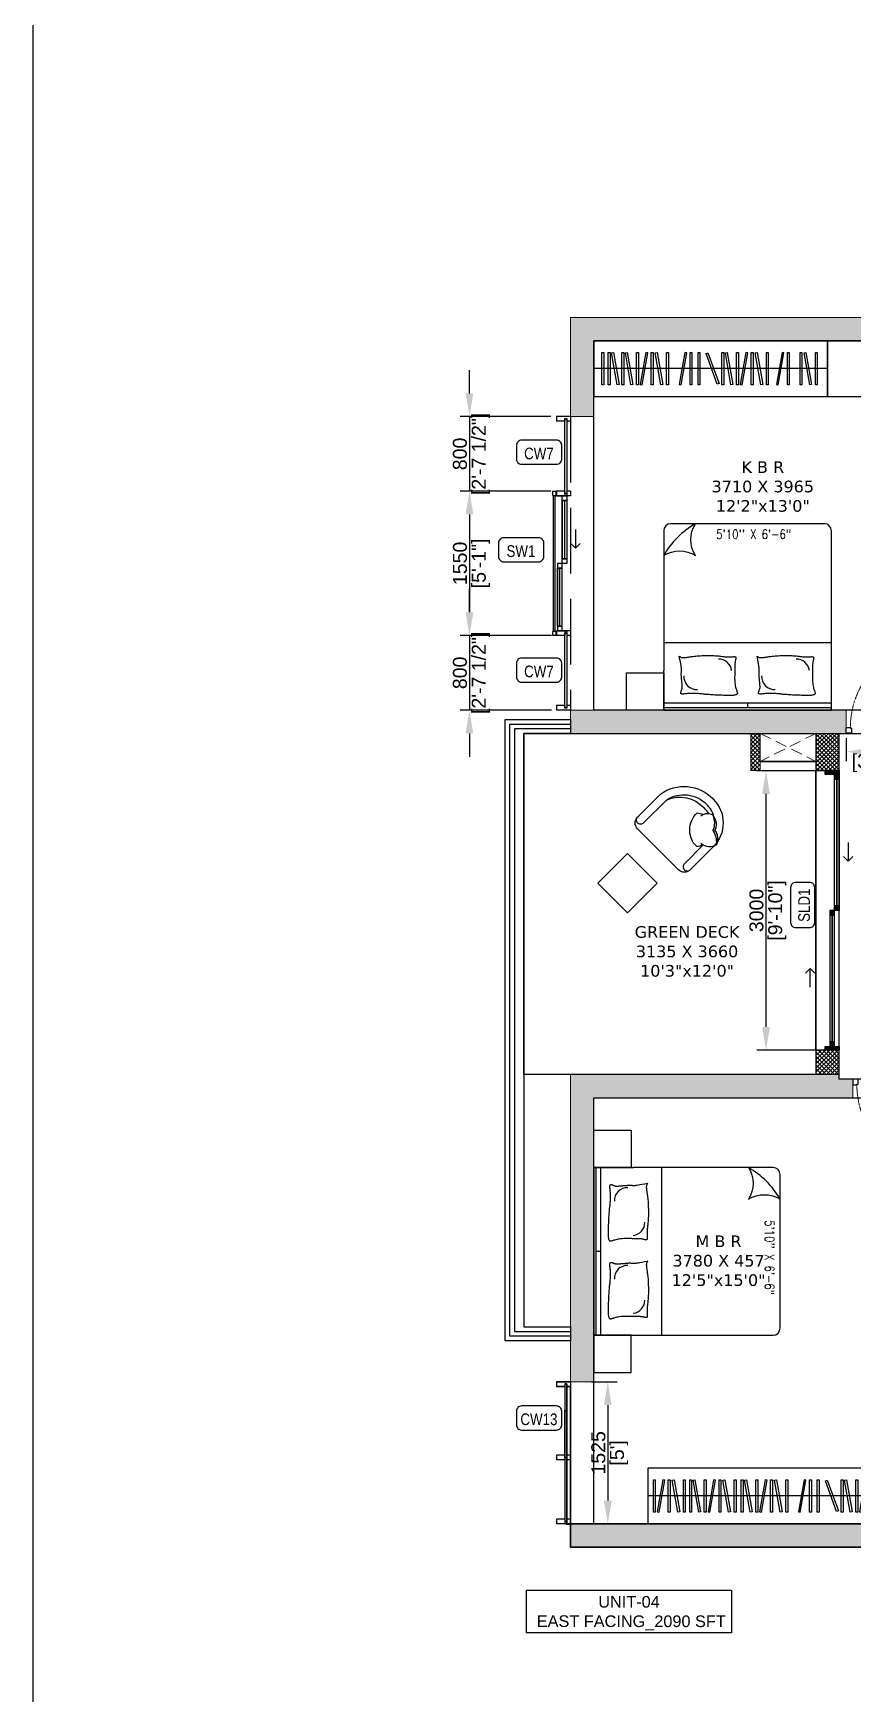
# Model space of a CAD drawing. Header units: millimetres. Extents: x -10395 to 134206, y 1012 to 180803.
# Drawn here: x 94643 to 103441, y 141644 to 159468 of the extents above; entities that cross this region are included whole.
import ezdxf
from ezdxf.enums import TextEntityAlignment as Align

# ---------------------------------------------------------------- set-up
doc = ezdxf.new("R2010")
doc.units = ezdxf.units.MM
for name, pattern in [('( Hidden )', [0.375, 0.25, -0.125]), ('3BHK  WEST_UN-2$0$DASHED', [0.75, 0.5, -0.25]), ('Hidden Line', [978.055558, 705.555558, -272.5])]:
    doc.linetypes.add(name, pattern=pattern)
for name, color, linetype in [('A-1S Sofa', 253, 'Continuous'), ('A-Bed Furniture', 253, 'Continuous'), ('A-Bed Side Table', 253, 'Continuous'), ('A-Dimensions', 4, 'Continuous'), ('A-Door', 11, 'Continuous'), ('A-Door Line', 8, 'Continuous'), ('A-Elevation 10', 8, 'Continuous'), ('A-Hatch', 252, 'Continuous'), ('A-KBR-01-Wardrobe', 253, 'Continuous'), ('A-Ledge Wall', 8, 'Continuous'), ('A-MBR Wardrobe', 253, 'Continuous'), ('A-Railing', 6, 'Continuous'), ('A-Room Boundary', 44, 'Continuous'), ('A-Shaft', 8, 'Continuous'), ('A-Sofa Center  Table', 253, 'Continuous'), ('A-Study Table', 253, 'Continuous'), ('A-Text Main', 44, 'Continuous'), ('A-Window', 4, 'Continuous')]:
    doc.layers.add(name, color=color, linetype=linetype)
doc.layers.add('A-Wall', color=240, linetype='Continuous', lineweight=35)
doc.styles.add('2024-08-29_TOWER-A$0$simplex-0.8', font='simplex.shx', dxfattribs={"width": 0.8})
doc.styles.add('3BHK  WEST_UN-2$0$2024-08-30_TOWER-C$0$simplex-0.8', font='simplex.shx', dxfattribs={"width": 0.8})
doc.styles.add('3BHK EAST -UN-4$0$grid_text', font='verdana.ttf')
doc.styles.add('ARIAL', font='ARIALN.TTF')
doc.styles.add('S', font='arial.ttf', dxfattribs={"height": 150})
doc.styles.get("Standard").update_dxf_attribs({"font": 'arial.ttf'})
doc.dimstyles.new('DIMSMALL', dxfattribs={"dimtxt": 150, "dimasz": 250, "dimexe": 100, "dimexo": 100, "dimgap": 25, "dimtad": 1, "dimdec": 0, "dimtxsty": 'S', "dimcen": 0, "dimdle": 100, "dimclrd": 8, "dimclre": 8, "dimclrt": 256, "dimazin": 3, "dimtfac": 1, "dimtdec": 0, "dimtix": 1, "dimtmove": 0, "dimatfit": 3, "dimldrblk": '12_DatumFilled', "dimlwd": -1, "dimlwe": -1, "dimarcsym": 1})

# ---------------------------------------------------------------- blocks, each defined once
blk = doc.blocks.new('*D278')
at = {"layer": 'A-Dimensions', "color": 8, "transparency": 16777216}
for p, q in [((100636, 144992), (100911, 144992)), ((100811, 144742), (100811, 143717)), ((100636, 143467), (100911, 143467))]:
    blk.add_line(p, q, dxfattribs=at)
for points in [[(100770, 144742), (100853, 144742), (100811, 144992)], [(100770, 143717), (100853, 143717), (100811, 143467)]]:
    blk.add_solid(points, dxfattribs=at)
at = {"layer": 'Defpoints', "color": 0, "transparency": 16777216}
for p in [(100536, 144992), (100536, 143467), (100811, 143467)]:
    blk.add_point(p, dxfattribs=at)
at = {"layer": 'A-Dimensions', "lineweight": 30, "transparency": 16777216, "char_height": 150, "attachment_point": 5, "rotation": 90, "style": 'S'}
for s, insert in [('\\A1;1525', (100710, 144230)), ("\\A1;[5']", (100932, 144230))]:
    blk.add_mtext(s, dxfattribs=dict(at, insert=insert))
blk = doc.blocks.new('12_DatumFilled')
at = {"color": 8, "linetype": 'ByBlock'}
blk.add_solid([(0, 0.577), (-1, 0), (0, -0.577)], dxfattribs=at)
blk = doc.blocks.new('*D280')
at = {"layer": 'A-Dimensions', "color": 8, "transparency": 16777216}
for p, q in [((103196, 151552), (102409, 151552)), ((102509, 151302), (102509, 148802)), ((103196, 148552), (102409, 148552))]:
    blk.add_line(p, q, dxfattribs=at)
for points in [[(102467, 151302), (102551, 151302), (102509, 151552)], [(102467, 148802), (102551, 148802), (102509, 148552)]]:
    blk.add_solid(points, dxfattribs=at)
at = {"layer": 'Defpoints', "color": 0, "transparency": 16777216}
for p in [(103296, 151552), (102509, 148552), (103296, 148552)]:
    blk.add_point(p, dxfattribs=at)
at = {"layer": 'A-Dimensions', "lineweight": 30, "transparency": 16777216, "char_height": 150, "attachment_point": 5, "rotation": 90, "style": 'S'}
for s, insert in [('\\A1;3000', (102407, 150052)), ('\\A1;[9\'-10"]', (102630, 150052))]:
    blk.add_mtext(s, dxfattribs=dict(at, insert=insert))
blk = doc.blocks.new('*D281')
at = {"layer": 'A-Dimensions', "color": 8, "transparency": 16777216}
for p, q in [((103371, 151902), (103371, 151656)), ((104371, 151902), (104371, 151656)), ((104121, 151756), (103621, 151756))]:
    blk.add_line(p, q, dxfattribs=at)
for points in [[(103621, 151798), (103621, 151715), (103371, 151756)], [(104121, 151798), (104121, 151715), (104371, 151756)]]:
    blk.add_solid(points, dxfattribs=at)
at = {"layer": 'Defpoints', "color": 0, "transparency": 16777216}
for p in [(103371, 152002), (104371, 152002), (103371, 151756)]:
    blk.add_point(p, dxfattribs=at)
at = {"layer": 'A-Dimensions', "lineweight": 30, "transparency": 16777216, "char_height": 150, "attachment_point": 5, "style": 'S'}
for s, insert in [('\\A1;1000', (103871, 151858)), ('\\A1;[3\'-3 1/2"]', (103871, 151634))]:
    blk.add_mtext(s, dxfattribs=dict(at, insert=insert))
blk = doc.blocks.new('*D288')
at = {"layer": 'A-Dimensions', "color": 8, "transparency": 16777216}
for p, q in [((99326, 155602), (99326, 155852)), ((100200, 155352), (99226, 155352)), ((99326, 155352), (99326, 154552)), ((100200, 154552), (99226, 154552)), ((99326, 154302), (99326, 154052))]:
    blk.add_line(p, q, dxfattribs=at)
for points in [[(99284, 155602), (99367, 155602), (99326, 155352)], [(99284, 154302), (99367, 154302), (99326, 154552)]]:
    blk.add_solid(points, dxfattribs=at)
at = {"layer": 'Defpoints', "color": 0, "transparency": 16777216}
for p in [(100300, 155352), (99326, 154552), (100300, 154552)]:
    blk.add_point(p, dxfattribs=at)
at = {"layer": 'A-Dimensions', "lineweight": 30, "transparency": 16777216, "char_height": 150, "attachment_point": 5, "rotation": 90, "style": 'S'}
for s, insert in [('\\A1;[2\'-7 1/2"]', (99448, 154952)), ('\\A1;800', (99224, 154952))]:
    blk.add_mtext(s, dxfattribs=dict(at, insert=insert))
blk = doc.blocks.new('*D289')
at = {"layer": 'A-Dimensions', "color": 8, "transparency": 16777216}
for p, q in [((99326, 153252), (99326, 153502)), ((100206, 153002), (99226, 153002)), ((99326, 153002), (99326, 152202)), ((100206, 152202), (99226, 152202)), ((99326, 151952), (99326, 151702))]:
    blk.add_line(p, q, dxfattribs=at)
for points in [[(99284, 153252), (99367, 153252), (99326, 153002)], [(99284, 151952), (99367, 151952), (99326, 152202)]]:
    blk.add_solid(points, dxfattribs=at)
at = {"layer": 'Defpoints', "color": 0, "transparency": 16777216}
for p in [(100306, 153002), (99326, 152202), (100306, 152202)]:
    blk.add_point(p, dxfattribs=at)
at = {"layer": 'A-Dimensions', "lineweight": 30, "transparency": 16777216, "char_height": 150, "attachment_point": 5, "rotation": 90, "style": 'S'}
for s, insert in [('\\A1;[2\'-7 1/2"]', (99448, 152602)), ('\\A1;800', (99224, 152602))]:
    blk.add_mtext(s, dxfattribs=dict(at, insert=insert))
blk = doc.blocks.new('*D290')
at = {"layer": 'A-Dimensions', "color": 8, "transparency": 16777216}
for p, q in [((100200, 154552), (99226, 154552)), ((99326, 154302), (99326, 153252)), ((100206, 153002), (99226, 153002))]:
    blk.add_line(p, q, dxfattribs=at)
for points in [[(99285, 154302), (99368, 154302), (99326, 154552)], [(99285, 153252), (99368, 153252), (99326, 153002)]]:
    blk.add_solid(points, dxfattribs=at)
at = {"layer": 'Defpoints', "color": 0, "transparency": 16777216}
for p in [(100300, 154552), (99326, 153002), (100306, 153002)]:
    blk.add_point(p, dxfattribs=at)
at = {"layer": 'A-Dimensions', "lineweight": 30, "transparency": 16777216, "char_height": 150, "attachment_point": 5, "rotation": 90, "style": 'S'}
for s, insert in [('\\A1;1550', (99225, 153777)), ('\\A1;[5\'-1"]', (99448, 153777))]:
    blk.add_mtext(s, dxfattribs=dict(at, insert=insert))
blk = doc.blocks.new('3BHK EAST -UN-4$0$A$C937fbcfe')
at = {"layer": 'A-Ledge Wall', "ltscale": 600}
blk.add_lwpolyline([(0, 600), (0, 0), (3200, 0), (3200, 600)], close=True, dxfattribs=at)
for points in [[(60, 125), (60, 475), (80, 475), (80, 125), (60, 125)], [(120, 126), (181, 471), (161, 474), (100, 129), (120, 126)], [(218, 125), (218, 475), (238, 475), (238, 125), (218, 125)], [(322, 126), (261, 471), (281, 474), (342, 129), (322, 126)], [(382, 125), (382, 475), (402, 475), (402, 125), (382, 125)], [(449, 125), (449, 475), (469, 475), (469, 125), (449, 125)], [(546, 126), (485, 471), (505, 474), (566, 129), (546, 126)], [(606, 125), (606, 475), (626, 475), (626, 125), (606, 125)], [(665, 126), (726, 471), (706, 474), (646, 129), (665, 126)], [(764, 125), (764, 475), (784, 475), (784, 125), (764, 125)], [(867, 126), (806, 471), (826, 474), (887, 129), (867, 126)], [(927, 125), (927, 475), (947, 475), (947, 125), (927, 125)], [(1003, 125), (1003, 475), (1023, 475), (1023, 125), (1003, 125)], [(1100, 126), (1039, 471), (1059, 474), (1120, 129), (1100, 126)], [(1160, 125), (1160, 475), (1180, 475), (1180, 125), (1160, 125)], [(1219, 126), (1280, 471), (1260, 474), (1200, 129), (1219, 126)], [(1318, 125), (1318, 475), (1338, 475), (1338, 125), (1318, 125)], [(1421, 126), (1360, 471), (1380, 474), (1441, 129), (1421, 126)], [(1481, 125), (1481, 475), (1501, 475), (1501, 125), (1481, 125)], [(1636, 126), (1697, 471), (1678, 474), (1617, 129), (1636, 126)], [(1735, 125), (1735, 475), (1755, 475), (1755, 125), (1735, 125)], [(1819, 125), (1819, 475), (1839, 475), (1839, 125), (1819, 125)], [(2026, 132), (1906, 461), (1925, 468), (2045, 139), (2026, 132)], [(2076, 125), (2076, 475), (2096, 475), (2096, 125), (2076, 125)], [(2173, 126), (2112, 471), (2132, 474), (2193, 129), (2173, 126)], [(2233, 125), (2233, 475), (2253, 475), (2253, 125), (2233, 125)], [(2292, 126), (2353, 471), (2333, 474), (2273, 129), (2292, 126)], [(2391, 125), (2391, 475), (2411, 475), (2411, 125), (2391, 125)], [(2494, 126), (2433, 471), (2453, 474), (2514, 129), (2494, 126)], [(2554, 125), (2554, 475), (2574, 475), (2574, 125), (2554, 125)], [(2681, 126), (2741, 471), (2722, 474), (2661, 129), (2681, 126)], [(2779, 125), (2779, 475), (2799, 475), (2799, 125), (2779, 125)], [(2915, 125), (2915, 475), (2935, 475), (2935, 125), (2915, 125)], [(3018, 126), (2957, 471), (2977, 474), (3038, 129), (3018, 126)], [(3078, 125), (3078, 475), (3098, 475), (3098, 125), (3078, 125)], [(3200, 300), (0, 300)]]:
    blk.add_lwpolyline(points, dxfattribs=at)
blk = doc.blocks.new('3BHK EAST -UN-4$0$A$C7b83865a')
at = {"layer": 'A-KBR-01-Wardrobe', "ltscale": 600}
blk.add_lwpolyline([(0, 600), (0, 0), (2510, 0), (2510, 600)], close=True, dxfattribs=at)
for points in [[(87, 125), (87, 475), (107, 475), (107, 125), (87, 125)], [(154, 125), (154, 475), (174, 475), (174, 125), (154, 125)], [(251, 126), (190, 471), (210, 474), (271, 129), (251, 126)], [(302, 125), (302, 475), (322, 475), (322, 125), (302, 125)], [(399, 126), (339, 471), (358, 474), (419, 129), (399, 126)], [(459, 125), (459, 475), (479, 475), (479, 125), (459, 125)], [(519, 126), (580, 471), (560, 474), (499, 129), (519, 126)], [(617, 125), (617, 475), (637, 475), (637, 125), (617, 125)], [(721, 126), (660, 471), (680, 474), (740, 129), (721, 126)], [(780, 125), (780, 475), (800, 475), (800, 125), (780, 125)], [(936, 126), (997, 471), (977, 474), (916, 129), (936, 126)], [(1034, 125), (1034, 475), (1054, 475), (1054, 125), (1034, 125)], [(1119, 125), (1119, 475), (1139, 475), (1139, 125), (1119, 125)], [(1325, 132), (1206, 461), (1225, 468), (1344, 139), (1325, 132)], [(1375, 125), (1375, 475), (1395, 475), (1395, 125), (1375, 125)], [(1472, 126), (1412, 471), (1431, 474), (1492, 129), (1472, 126)], [(1532, 125), (1532, 475), (1552, 475), (1552, 125), (1532, 125)], [(1592, 126), (1653, 471), (1633, 474), (1572, 129), (1592, 126)], [(1690, 125), (1690, 475), (1710, 475), (1710, 125), (1690, 125)], [(1794, 126), (1733, 471), (1753, 474), (1813, 129), (1794, 126)], [(1853, 125), (1853, 475), (1873, 475), (1873, 125), (1853, 125)], [(1980, 126), (2041, 471), (2021, 474), (1960, 129), (1980, 126)], [(2078, 125), (2078, 475), (2098, 475), (2098, 125), (2078, 125)], [(2214, 125), (2214, 475), (2234, 475), (2234, 125), (2214, 125)], [(2318, 126), (2257, 471), (2277, 474), (2337, 129), (2318, 126)], [(2378, 125), (2378, 475), (2398, 475), (2398, 125), (2378, 125)], [(2510, 300), (0, 300)]]:
    blk.add_lwpolyline(points, dxfattribs=at)
blk = doc.blocks.new('A$Cee3ee312')
at = {"layer": 'A-Window', "linetype": 'Continuous'}
for p, q in [((-400, 0), (-400, -50)), ((-250, 0), (-400, 0)), ((-250, 0), (-250, -50)), ((-310, -50), (-400, -50)), ((-310, -25), (-310, -50)), ((-290, -25), (-310, -25)), ((-290, -25), (-290, -50)), ((-250, -50), (-290, -50)), ((-400, -800), (-400, -850)), ((-310, -800), (-400, -800)), ((-290, -850), (-400, -850)), ((-400, -850), (-290, -850)), ((-310, -850), (-400, -850)), ((-310, -800), (-310, -850)), ((-290, -800), (-290, -850)), ((-250, -800), (-290, -800)), ((-250, -850), (-290, -850)), ((-250, -800), (-250, -850)), ((-340, -900), (-340, -1525)), ((-315, -900), (-315, -1525)), ((-290, -900), (-290, -1525)), ((-195, -1212), (-195, -1412)), ((-195, -1412), (-245, -1362)), ((-195, -1412), (-145, -1362)), ((-390, -2250), (-390, -1625)), ((-365, -2250), (-365, -1625)), ((-340, -2250), (-340, -1625)), ((-290, -2300), (-400, -2300)), ((-400, -2300), (-290, -2300)), ((-400, -2300), (-400, -2350)), ((-310, -2300), (-400, -2300)), ((-310, -2300), (-310, -2350)), ((-290, -2300), (-290, -2350)), ((-250, -2300), (-290, -2300)), ((-250, -2300), (-250, -2350)), ((-310, -2350), (-400, -2350)), ((-250, -2350), (-290, -2350)), ((-400, -3100), (-400, -3150)), ((-310, -3100), (-400, -3100)), ((-250, -3150), (-400, -3150)), ((-310, -3100), (-310, -3125)), ((-290, -3125), (-310, -3125)), ((-290, -3100), (-290, -3125)), ((-250, -3100), (-290, -3100)), ((-250, -3100), (-250, -3150))]:
    blk.add_line(p, q, dxfattribs=at)
at = {"layer": 'A-Window', "linetype": 'Hidden Line'}
blk.add_line((-250, 0), (-250, -3150), dxfattribs=at)
at = {"layer": 'A-Window', "linetype": 'Continuous', "flags": 128}
for points in [[(-290, -830), (-310, -830), (-310, -20), (-290, -20)], [(-445, -845), (-405, -845), (-405, -805), (-445, -805)], [(-445, -845), (-405, -845), (-405, -805), (-445, -805)], [(-445, -845), (-405, -845), (-405, -805), (-445, -805)], [(-445, -845), (-405, -845), (-405, -805), (-445, -805)], [(-435, -2300), (-415, -2300), (-415, -850), (-435, -850)], [(-435, -2300), (-415, -2300), (-415, -850), (-435, -850)], [(-435, -2300), (-415, -2300), (-415, -850), (-435, -850)], [(-435, -2300), (-415, -2300), (-415, -850), (-435, -850)], [(-290, -850), (-290, -900), (-340, -900), (-340, -850)], [(-290, -900), (-290, -1525), (-340, -1525), (-340, -900)], [(-340, -1625), (-340, -1575), (-390, -1575), (-390, -1625)], [(-290, -1525), (-290, -1575), (-340, -1575), (-340, -1525)], [(-340, -2250), (-340, -1625), (-390, -1625), (-390, -2250)], [(-445, -2345), (-405, -2345), (-405, -2305), (-445, -2305)], [(-445, -2345), (-405, -2345), (-405, -2305), (-445, -2305)], [(-445, -2345), (-405, -2345), (-405, -2305), (-445, -2305)], [(-445, -2345), (-405, -2345), (-405, -2305), (-445, -2305)], [(-340, -2300), (-340, -2250), (-390, -2250), (-390, -2300)], [(-290, -3130), (-310, -3130), (-310, -2320), (-290, -2320)]]:
    blk.add_lwpolyline(points, close=True, dxfattribs=at)
blk = doc.blocks.new('A$Cc5f0e2e8')
at = {"layer": 'A-Window', "linetype": 'Continuous'}
for p, q in [((0, 0), (-150, 0)), ((-150, 0), (-150, -50)), ((-150, 0), (-150, -50)), ((-150, 0), (0, 0)), ((0, 0), (0, -50)), ((0, 0), (0, -50)), ((-60, -50), (-150, -50)), ((-150, -50), (-60, -50)), ((-60, -25), (-60, -50)), ((-40, -25), (-60, -25)), ((-60, -25), (-60, -50)), ((-60, -25), (-40, -25)), ((-40, -25), (-40, -50)), ((-40, -25), (-40, -50)), ((0, -50), (-40, -50)), ((-40, -50), (0, -50)), ((-150, -787), (-150, -837)), ((-60, -787), (-150, -787)), ((-60, -837), (-150, -837)), ((-60, -787), (-60, -837)), ((-40, -787), (-40, -837)), ((0, -787), (-40, -787)), ((0, -837), (-40, -837)), ((0, -787), (0, -837)), ((-150, -1475), (-150, -1525)), ((-60, -1475), (-150, -1475)), ((0, -1525), (-150, -1525)), ((-60, -1475), (-60, -1500)), ((-40, -1500), (-60, -1500)), ((-40, -1475), (-40, -1500)), ((0, -1475), (-40, -1475)), ((0, -1475), (0, -1525)), ((0, -1560), (0, -1560)), ((0, -1560), (0, -1560)), ((0, -1560), (0, -1560)), ((0, -1560), (0, -1560))]:
    blk.add_line(p, q, dxfattribs=at)
at = {"layer": 'A-Window', "linetype": 'Continuous', "flags": 128}
blk.add_lwpolyline([(-40, -1525), (-40, -20), (-60, -20), (-60, -1525)], dxfattribs=at)
at = {"layer": 'A-Window', "color": 5, "const_width": 20}
blk.add_lwpolyline([(0, -1525), (0, -1525), (-40, -1525), (-40, -50), (0, -50), (0, -1525)], dxfattribs=at)
at = {"layer": 'A-Window', "linetype": 'Continuous', "flags": 128}
blk.add_lwpolyline([(-40, -816), (-60, -816), (-60, -306), (-40, -306)], close=True, dxfattribs=at)
blk = doc.blocks.new('A$Ccfbdbe87')
at = {"layer": 'A-Door'}
for p, q in [((6, 895), (44, 895)), ((6, 895), (6, 807)), ((17, 807), (25, 895)), ((100, 973), (44, 973)), ((44, 973), (44, 62)), ((100, 62), (100, 973)), ((139, 895), (100, 895)), ((128, 807), (119, 895)), ((139, 895), (139, 807)), ((6, 807), (17, 807)), ((23, 879), (44, 879)), ((100, 862), (44, 862)), ((121, 879), (100, 879)), ((139, 807), (128, 807)), ((0, 0), (0, 62)), ((0, 62), (44, 62)), ((56, 0), (0, 0)), ((17, 74), (50, 74)), ((33, 90), (33, 57)), ((100, 174), (44, 174)), ((44, 62), (100, 62)), ((44, 62), (44, 56)), ((44, 56), (56, 56)), ((56, 56), (56, 0)), ((100, 62), (100, 62)), ((944, 56), (944, 0)), ((956, 56), (944, 56)), ((944, 0), (1000, 0)), ((1000, 62), (956, 62)), ((956, 62), (956, 56)), ((1000, 0), (1000, 62))]:
    blk.add_line(p, q, dxfattribs=at)
blk.add_circle((33, 74), 11.1, dxfattribs=at)
at = {"layer": 'A-Door', "linetype": '3BHK  WEST_UN-2$0$DASHED', "lineweight": 0}
blk.add_arc((42, 61), 914, 0.0822, 86.3506, dxfattribs=at)
blk = doc.blocks.new('A$C41ab13af')
at = {"layer": 'A-Door', "linetype": 'Continuous'}
for points in [[(100, 0), (100, -40), (250, -40), (250, 0)], [(250, -40), (200, -40), (200, -90), (250, -90)], [(150, -1500), (150, -1550), (200, -1550), (200, -1500)], [(200, -1500), (250, -1500), (250, -1450), (200, -1450)], [(100, -2960), (100, -3000), (250, -3000), (250, -2960)], [(200, -2960), (200, -2910), (150, -2910), (150, -2960)]]:
    blk.add_hatch(color=256, dxfattribs=at).paths.add_polyline_path(points)
for p, q in [((100, 0), (0, 0)), ((0, -3000), (0, 0)), ((100, 0), (0, 0)), ((250, 0), (100, 0)), ((100, 0), (250, 0)), ((100, -40), (100, 0)), ((250, 0), (100, 0)), ((250, 0), (100, 0)), ((250, -3000), (250, 0)), ((250, 0), (250, -40)), ((250, -40), (100, -40)), ((200, -90), (200, -40)), ((200, -40), (250, -40)), ((250, -90), (200, -90)), ((225, -90), (225, -1450)), ((250, -40), (250, -90)), ((345, -770), (345, -970)), ((345, -970), (295, -920)), ((345, -970), (395, -920)), ((150, -1500), (150, -1550)), ((200, -1500), (150, -1500)), ((150, -1550), (200, -1550)), ((175, -2910), (175, -1550)), ((200, -1500), (200, -1450)), ((200, -1450), (250, -1450)), ((250, -1500), (200, -1500)), ((200, -1550), (200, -1500)), ((250, -1450), (250, -1500)), ((-64, -2122), (-114, -2172)), ((-64, -2322), (-64, -2122)), ((-64, -2122), (-14, -2172)), ((100, -3000), (0, -3000)), ((100, -3000), (0, -3000)), ((100, -2960), (250, -2960)), ((100, -3000), (100, -2960)), ((250, -3000), (100, -3000)), ((250, -3000), (100, -3000)), ((250, -3000), (100, -3000)), ((250, -3000), (100, -3000)), ((200, -2910), (150, -2910)), ((150, -2910), (150, -2960)), ((150, -2960), (200, -2960)), ((200, -2960), (200, -2910)), ((250, -2960), (250, -3000))]:
    blk.add_line(p, q, dxfattribs=at)
at = {"layer": 'A-Door', "linetype": 'Continuous', "flags": 128}
for points in [[(225, -90), (225, -1450), (200, -1450), (200, -90)], [(250, -90), (250, -1450), (225, -1450), (225, -90)], [(175, -2910), (175, -1550), (150, -1550), (150, -2910)], [(200, -2910), (200, -1550), (175, -1550), (175, -2910)]]:
    blk.add_lwpolyline(points, close=True, dxfattribs=at)
blk = doc.blocks.new('2024-08-29_TOWER-A$0$WNTG')
at = {"layer": 'A-Text Main'}
blk.add_lwpolyline([(-188, 246), (188, 246, -0.414214), (243, 191), (243, 43, -0.414214), (188, -12), (-188, -12, -0.414214), (-243, 43), (-243, 191, -0.414214)], format="xyb", close=True, dxfattribs=at)
at = {"layer": 'A-Text Main', "style": '2024-08-29_TOWER-A$0$simplex-0.8', "width": 0.8}
blk.add_attdef('WNTG', text='', height=150, dxfattribs=at).set_placement((-2, 43), align=Align.CENTER)
blk = doc.blocks.new('3BHK  WEST_UN-2$0$2024-08-30_TOWER-C$0$king size bed')
at = {"layer": 'A-Bed Furniture'}
for p, q in [((0.825, 2), (-0.825, 2)), ((-0.9, 1.925), (-0.9, 0.425)), ((0.9, 0), (0.9, 1.925)), ((-0.9, 0.725), (0.9, 0.725)), ((-0.9, 0), (-0.9, 0.425)), ((0.9, 0.075), (-0.9, 0.075)), ((0, 0.075), (0, 0.025)), ((0, 0.075), (0, 0.075))]:
    blk.add_line(p, q, dxfattribs=at)
blk.add_lwpolyline([(-0.9, 1.659, -0.292894), (-0.559, 1.659, -0.292894), (-0.559, 2, 0.136668)], format="xyb", close=True, dxfattribs=at)
for points in [[(-0.732, 0.579), (-0.726, 0.574), (-0.721, 0.571), (-0.716, 0.568), (-0.711, 0.566), (-0.706, 0.565), (-0.701, 0.564), (-0.696, 0.564), (-0.691, 0.563), (-0.687, 0.563), (-0.682, 0.564), (-0.677, 0.564), (-0.672, 0.564), (-0.666, 0.565), (-0.661, 0.566), (-0.655, 0.566), (-0.648, 0.568), (-0.641, 0.569), (-0.634, 0.57), (-0.625, 0.571), (-0.616, 0.573), (-0.606, 0.574), (-0.595, 0.576), (-0.583, 0.577), (-0.569, 0.579), (-0.555, 0.58), (-0.539, 0.582), (-0.523, 0.583), (-0.506, 0.584), (-0.488, 0.585), (-0.471, 0.585), (-0.453, 0.586), (-0.437, 0.586), (-0.42, 0.586), (-0.404, 0.586), (-0.389, 0.586), (-0.375, 0.586), (-0.36, 0.585), (-0.347, 0.584), (-0.334, 0.584), (-0.321, 0.582), (-0.308, 0.581), (-0.296, 0.58), (-0.285, 0.579), (-0.273, 0.577), (-0.263, 0.576), (-0.253, 0.575), (-0.243, 0.573), (-0.235, 0.573), (-0.227, 0.572), (-0.219, 0.571), (-0.212, 0.571), (-0.205, 0.571), (-0.199, 0.571), (-0.192, 0.571), (-0.186, 0.571), (-0.179, 0.572), (-0.172, 0.572), (-0.164, 0.573), (-0.157, 0.573), (-0.15, 0.574), (-0.144, 0.574), (-0.138, 0.573), (-0.133, 0.572), (-0.129, 0.571), (-0.127, 0.568), (-0.125, 0.565), (-0.124, 0.562), (-0.124, 0.558), (-0.125, 0.553), (-0.126, 0.548), (-0.128, 0.543), (-0.129, 0.537), (-0.13, 0.531), (-0.132, 0.525), (-0.133, 0.519), (-0.134, 0.513), (-0.134, 0.506), (-0.135, 0.5), (-0.136, 0.493), (-0.136, 0.487), (-0.136, 0.48), (-0.136, 0.473), (-0.136, 0.466), (-0.136, 0.458), (-0.136, 0.45), (-0.136, 0.44), (-0.136, 0.429), (-0.136, 0.417), (-0.137, 0.403), (-0.137, 0.388), (-0.137, 0.372), (-0.138, 0.356), (-0.138, 0.339), (-0.137, 0.322), (-0.136, 0.305), (-0.135, 0.29), (-0.133, 0.275), (-0.131, 0.261), (-0.128, 0.248), (-0.125, 0.236), (-0.122, 0.225), (-0.119, 0.216), (-0.116, 0.207), (-0.114, 0.199), (-0.112, 0.193), (-0.11, 0.187), (-0.109, 0.182), (-0.109, 0.178), (-0.11, 0.175), (-0.111, 0.172), (-0.114, 0.17), (-0.117, 0.167), (-0.122, 0.165), (-0.128, 0.163), (-0.135, 0.162), (-0.143, 0.16), (-0.151, 0.158), (-0.161, 0.157), (-0.171, 0.156), (-0.181, 0.156), (-0.193, 0.156), (-0.204, 0.156), (-0.217, 0.156), (-0.229, 0.156), (-0.243, 0.157), (-0.257, 0.158), (-0.271, 0.159), (-0.287, 0.159), (-0.302, 0.16), (-0.319, 0.161), (-0.335, 0.162), (-0.352, 0.162), (-0.368, 0.163), (-0.383, 0.164), (-0.398, 0.165), (-0.412, 0.166), (-0.425, 0.167), (-0.436, 0.167), (-0.447, 0.168), (-0.457, 0.169), (-0.467, 0.17), (-0.476, 0.171), (-0.486, 0.173), (-0.496, 0.174), (-0.506, 0.175), (-0.517, 0.176), (-0.528, 0.177), (-0.539, 0.178), (-0.55, 0.178), (-0.561, 0.179), (-0.572, 0.18), (-0.582, 0.18), (-0.592, 0.18), (-0.601, 0.18), (-0.61, 0.18), (-0.619, 0.18), (-0.627, 0.179), (-0.635, 0.178), (-0.644, 0.177), (-0.652, 0.176), (-0.661, 0.175), (-0.67, 0.174), (-0.678, 0.173), (-0.686, 0.172), (-0.694, 0.172), (-0.7, 0.172), (-0.706, 0.173), (-0.711, 0.174), (-0.714, 0.176), (-0.716, 0.179), (-0.717, 0.182), (-0.717, 0.186), (-0.717, 0.19), (-0.716, 0.194), (-0.714, 0.199), (-0.713, 0.203), (-0.711, 0.207), (-0.709, 0.212), (-0.708, 0.216), (-0.706, 0.22), (-0.705, 0.224), (-0.704, 0.228), (-0.702, 0.232), (-0.702, 0.236), (-0.701, 0.24), (-0.701, 0.245), (-0.701, 0.249), (-0.701, 0.254), (-0.701, 0.258), (-0.702, 0.263), (-0.702, 0.269), (-0.703, 0.274), (-0.703, 0.28), (-0.703, 0.287), (-0.704, 0.293), (-0.704, 0.3), (-0.705, 0.307), (-0.705, 0.313), (-0.706, 0.32), (-0.707, 0.327), (-0.707, 0.334), (-0.708, 0.341), (-0.709, 0.348), (-0.709, 0.354), (-0.71, 0.361), (-0.71, 0.368), (-0.711, 0.375), (-0.711, 0.381), (-0.711, 0.388), (-0.711, 0.395), (-0.71, 0.402), (-0.71, 0.409), (-0.709, 0.417), (-0.709, 0.424), (-0.709, 0.431), (-0.709, 0.438), (-0.709, 0.446), (-0.71, 0.454), (-0.712, 0.465), (-0.714, 0.478), (-0.717, 0.495), (-0.72, 0.517), (-0.725, 0.544), (-0.732, 0.579)], [(0.103, 0.579), (0.109, 0.574), (0.114, 0.571), (0.119, 0.568), (0.124, 0.566), (0.129, 0.565), (0.134, 0.564), (0.139, 0.564), (0.144, 0.563), (0.148, 0.563), (0.153, 0.564), (0.158, 0.564), (0.163, 0.564), (0.169, 0.565), (0.174, 0.566), (0.18, 0.566), (0.187, 0.568), (0.194, 0.569), (0.201, 0.57), (0.21, 0.571), (0.219, 0.573), (0.229, 0.574), (0.24, 0.576), (0.252, 0.577), (0.266, 0.579), (0.28, 0.58), (0.296, 0.582), (0.312, 0.583), (0.329, 0.584), (0.347, 0.585), (0.364, 0.585), (0.382, 0.586), (0.398, 0.586), (0.415, 0.586), (0.431, 0.586), (0.446, 0.586), (0.46, 0.586), (0.475, 0.585), (0.488, 0.584), (0.501, 0.584), (0.514, 0.582), (0.527, 0.581), (0.539, 0.58), (0.55, 0.579), (0.562, 0.577), (0.572, 0.576), (0.582, 0.575), (0.592, 0.573), (0.6, 0.573), (0.608, 0.572), (0.616, 0.571), (0.623, 0.571), (0.63, 0.571), (0.636, 0.571), (0.643, 0.571), (0.649, 0.571), (0.656, 0.572), (0.663, 0.572), (0.671, 0.573), (0.678, 0.573), (0.685, 0.574), (0.691, 0.574), (0.697, 0.573), (0.702, 0.572), (0.706, 0.571), (0.708, 0.568), (0.71, 0.565), (0.711, 0.562), (0.711, 0.558), (0.71, 0.553), (0.709, 0.548), (0.707, 0.543), (0.706, 0.537), (0.705, 0.531), (0.703, 0.525), (0.702, 0.519), (0.701, 0.513), (0.701, 0.506), (0.7, 0.5), (0.699, 0.493), (0.699, 0.487), (0.699, 0.48), (0.699, 0.473), (0.699, 0.466), (0.699, 0.458), (0.699, 0.45), (0.699, 0.44), (0.699, 0.429), (0.699, 0.417), (0.698, 0.403), (0.698, 0.388), (0.698, 0.372), (0.697, 0.356), (0.697, 0.339), (0.698, 0.322), (0.699, 0.305), (0.7, 0.29), (0.702, 0.275), (0.704, 0.261), (0.707, 0.248), (0.71, 0.236), (0.713, 0.225), (0.716, 0.216), (0.719, 0.207), (0.721, 0.199), (0.723, 0.193), (0.725, 0.187), (0.726, 0.182), (0.726, 0.178), (0.725, 0.175), (0.724, 0.172), (0.721, 0.17), (0.718, 0.167), (0.713, 0.165), (0.707, 0.163), (0.7, 0.162), (0.692, 0.16), (0.684, 0.158), (0.674, 0.157), (0.664, 0.156), (0.654, 0.156), (0.642, 0.156), (0.631, 0.156), (0.618, 0.156), (0.606, 0.156), (0.592, 0.157), (0.578, 0.158), (0.564, 0.159), (0.548, 0.159), (0.533, 0.16), (0.516, 0.161), (0.5, 0.162), (0.483, 0.162), (0.467, 0.163), (0.452, 0.164), (0.437, 0.165), (0.423, 0.166), (0.41, 0.167), (0.399, 0.167), (0.388, 0.168), (0.378, 0.169), (0.368, 0.17), (0.359, 0.171), (0.349, 0.173), (0.339, 0.174), (0.329, 0.175), (0.318, 0.176), (0.307, 0.177), (0.296, 0.178), (0.285, 0.178), (0.274, 0.179), (0.263, 0.18), (0.253, 0.18), (0.243, 0.18), (0.234, 0.18), (0.225, 0.18), (0.216, 0.18), (0.208, 0.179), (0.2, 0.178), (0.191, 0.177), (0.183, 0.176), (0.174, 0.175), (0.165, 0.174), (0.157, 0.173), (0.149, 0.172), (0.141, 0.172), (0.135, 0.172), (0.129, 0.173), (0.124, 0.174), (0.121, 0.176), (0.119, 0.179), (0.118, 0.182), (0.118, 0.186), (0.118, 0.19), (0.119, 0.194), (0.121, 0.199), (0.122, 0.203), (0.124, 0.207), (0.126, 0.212), (0.127, 0.216), (0.129, 0.22), (0.13, 0.224), (0.131, 0.228), (0.133, 0.232), (0.133, 0.236), (0.134, 0.24), (0.134, 0.245), (0.134, 0.249), (0.134, 0.254), (0.134, 0.258), (0.133, 0.263), (0.133, 0.269), (0.132, 0.274), (0.132, 0.28), (0.132, 0.287), (0.131, 0.293), (0.131, 0.3), (0.13, 0.307), (0.13, 0.313), (0.129, 0.32), (0.128, 0.327), (0.128, 0.334), (0.127, 0.341), (0.126, 0.348), (0.126, 0.354), (0.125, 0.361), (0.125, 0.368), (0.124, 0.375), (0.124, 0.381), (0.124, 0.388), (0.124, 0.395), (0.125, 0.402), (0.125, 0.409), (0.126, 0.417), (0.126, 0.424), (0.126, 0.431), (0.126, 0.438), (0.126, 0.446), (0.125, 0.454), (0.123, 0.465), (0.121, 0.478), (0.118, 0.495), (0.115, 0.517), (0.11, 0.544), (0.103, 0.579)], [(0.9, 0.025), (-0.9, 0.025)], [(-0.9, 0), (0.9, 0)]]:
    blk.add_lwpolyline(points, dxfattribs=at)
for centre, radius, start, end in [((-0.825, 1.925), 0.075, 90, 180), ((0.825, 1.925), 0.075, 360, 90), ((-0.312, 0.406), 0.142, 7.3413, 90.47), ((0.523, 0.406), 0.142, 7.3413, 90.47), ((-0.545, 0.36), 0.139, 177.3191, 272.6809), ((0.29, 0.36), 0.139, 177.3191, 272.6809)]:
    blk.add_arc(centre, radius, start, end, dxfattribs=at)
at = {"layer": 'A-Bed Furniture', "ltscale": 5, "insert": (-0.336, 1.937), "char_height": 0.1, "width": 1.16315, "attachment_point": 1, "style": '3BHK  WEST_UN-2$0$2024-08-30_TOWER-C$0$simplex-0.8'}
blk.add_mtext('5\'10\'\' X 6\'-6"', dxfattribs=at)
blk = doc.blocks.new('A$Cc487e11b')
at = {"layer": 'A-Sofa Center  Table'}
blk.add_lwpolyline([(400, 400), (0, 400), (0, 0), (400, 0)], close=True, dxfattribs=at)
blk = doc.blocks.new('3BHK  WEST_UN-3$0$A$Ce69b8bcf')
at = {"layer": 'A-1S Sofa'}
for points in [[(800, 435), (800, 90, -0.414214), (710, 0), (361, 0, -0.376272), (0, 430), (0, 435), (0, 439, -0.414214), (361, 800), (710, 800, -0.414214), (800, 710), (800, 435)], [(315, 807, 0.14773), (238, 676, 0.213343), (124, 559, 0.178662)], [(429, 678, 0.356772), (315, 807, 0.249542), (222, 690, -9.61688)], [(424, 710), (710, 710, 0.414214), (755, 755), (755, 755, 0.414214), (710, 800)], [(126, 574, 0.130591), (90, 439), (90, 435)], [(232, 694, 0.306663), (124, 559, 0.30633), (222, 472, -0.872847)], [(426, 701, -0.165541), (486, 673, -0.425989), (227, 420, -0.121523), (192, 480, 7.115464)], [(361, 90, -0.364589), (90, 430), (90, 435)], [(145, 516, 0.072384), (135, 439), (135, 435)], [(361, 90, -0.321599), (135, 430), (135, 435)], [(361, 90), (710, 90, -0.414214), (755, 45), (755, 45, -0.414214), (710, 0)]]:
    blk.add_lwpolyline(points, format="xyb", dxfattribs=at)
blk = doc.blocks.new('A$C0c66614e')
at = {"layer": 'A-Sofa Center  Table', "linetype": 'Continuous'}
blk.add_lwpolyline([(0, 0), (450, 0), (450, 450), (0, 450)], close=True, dxfattribs=at)
blk = doc.blocks.new('Unit-4')
at = {"layer": 'A-Hatch', "linetype": 'Continuous'}
h = blk.add_hatch(color=256, dxfattribs=at)
h.dxf.hatch_style = 1
h.paths.add_polyline_path([(5629, 8736), (5629, 13200), (6430, 13200), (6430, 12950), (5829, 12950), (5829, 8736)])
h.paths.add_polyline_path([(4159, 12950), (4159, 13200), (0, 13200), (0, 12135), (250, 12135), (250, 12950)])
h.paths.add_polyline_path([(7180, 12950), (8150, 12950), (8150, 13200), (7180, 13200)])
h.paths.add_polyline_path([(10800, 8936), (10800, 12950), (10000, 12950), (10000, 13200), (11050, 13200), (11050, 8367), (10800, 8367), (10800, 8736), (7340, 8736), (7340, 8936)])
h.paths.add_polyline_path([(7275, 4825), (7275, 5025), (10800, 5025), (10800, 7167), (11050, 7167), (11050, 4825), (11050, 0), (10800, 0), (10800, 4825)])
h.paths.add_polyline_path([(3030, 4825), (250, 4825), (250, 1775), (0, 1775), (0, 5075), (2885, 5075), (2885, 5025), (3030, 5025)])
h.paths.add_polyline_path([(5875, 0), (5875, 5025), (6075, 5025), (6075, 250), (9224, 250), (9225, 2125), (9325, 2125), (9325, 0)])
h.paths.add_polyline_path([(4279, 250), (4280, 0), (0, 0), (0, 250)])
h = blk.add_hatch(dxfattribs=at)
h.set_pattern_fill('ANSI37', color=256, scale=10)
h.set_pattern_definition([(45, (-61026.13, -166894.432), (-22.4506403, 22.4506403), []), (135, (-61026.13, -166894.432), (-22.4506403, -22.4506403), [])])
h.paths.add_polyline_path([(3960, 12950), (3960, 11225), (4060, 11225), (4060, 11960), (4210, 11960), (4210, 12160), (4059, 12160), (4059, 12950)])
h.paths.add_polyline_path([(7340, 12950), (7340, 12265), (7440, 12265), (7440, 12950)])
h.paths.add_polyline_path([(5829, 10456), (7340, 10456), (7340, 11415), (7440, 11415), (7440, 10355), (7440, 9936), (7340, 9936), (7340, 10356), (5829, 10356)])
h.paths.add_polyline_path([(4060, 9315), (4060, 8736), (3960, 8736), (3960, 10375), (4060, 10375), (4060, 9415), (5629, 9415), (5629, 9315)])
h.paths.add_polyline_path([(4130, 3790), (5875, 3790), (5875, 3690), (4130, 3690), (4130, 2110), (4030, 2110), (4030, 5025), (4130, 5025)])
h.paths.add_polyline_path([(2885, 5075), (2635, 5075), (2635, 5335), (2885, 5335)])
h.paths.add_polyline_path([(2885, 8735), (2885, 8335), (2635, 8335), (2635, 8735)])
h.paths.add_polyline_path([(2035, 8735), (2035, 8335), (1935, 8335), (1934, 8735)])
h.paths.add_polyline_path([(9325, 4825), (9325, 4225), (9224, 4225), (9224, 4825)])
h.paths.add_polyline_path([(10025, 4825), (10025, 4326), (9925, 4326), (9925, 4825)])
edge = h.paths.add_edge_path()
edge.add_line((4960, 12160), (5629, 12160))
edge.add_line((5629, 12160), (5629, 11960))
edge.add_line((5629, 11960), (4960, 11960))
edge.add_line((4960, 11960), (4960, 12160))
h = blk.add_hatch(color=256, dxfattribs=at)
h.dxf.hatch_style = 1
h.paths.add_polyline_path([(2960, 8735), (0, 8735), (0, 8985), (2960, 8985)])
at = {"layer": 'A-Door Line', "linetype": 'Continuous'}
blk.add_lwpolyline([(2960, 8735), (3960, 8736)], dxfattribs=at)
at = {"layer": 'A-Elevation 10'}
for p, q in [((2035, 8435), (2635, 8435)), ((2035, 8335), (2635, 8335))]:
    blk.add_line(p, q, dxfattribs=at)
blk.add_lwpolyline([(-700, 2215), (-700, 8885), (0, 8885), (0, 8735), (-500, 8735), (-500, 2365), (0, 2365), (0, 2215), (-700, 2215)], dxfattribs=at)
at = {"layer": 'A-Elevation 10', "linetype": 'Continuous'}
blk.add_lwpolyline([(2035, 8735), (2635, 8735), (2635, 8435), (2035, 8435)], close=True, dxfattribs=at)
at = {"layer": 'A-Railing'}
blk.add_lwpolyline([(-650, 2265), (-650, 8835), (-1, 8835), (-1, 8785), (-600, 8785), (-600, 2315), (-1, 2315), (-1, 2265)], close=True, dxfattribs=at)
at = {"layer": 'A-Room Boundary', "color": 3, "linetype": 'Continuous'}
for points in [[(250, 12950), (3960, 12950), (3960, 8985), (250, 8985)], [(2635, 5075), (-500, 5075), (-500, 8735), (2635, 8735)], [(250, 4825), (4030, 4825), (4030, 250), (250, 250)]]:
    blk.add_lwpolyline(points, close=True, dxfattribs=at)
at = {"layer": 'A-Room Boundary', "color": 1, "linetype": 'Continuous'}
blk.add_lwpolyline([(2885, 8735), (6075, 8735), (6075, 5025), (2885, 5025)], close=True, dxfattribs=at)
at = {"layer": 'A-Shaft', "linetype": '( Hidden )', "lineweight": 0, "ltscale": 500}
for points in [[(2635, 8735), (2035, 8435)], [(2035, 8735), (2635, 8435)]]:
    blk.add_lwpolyline(points, dxfattribs=at)
at = {"layer": 'A-Study Table', "linetype": 'Continuous'}
blk.add_lwpolyline([(2760, 12350), (3960, 12350), (3960, 12950), (2760, 12950)], close=True, dxfattribs=at)
at = {"layer": 'A-Wall', "lineweight": 0}
for points in [[(4159, 12950), (4159, 13200), (0, 13200), (0, 12135), (250, 12135), (250, 12950)], [(2960, 8735), (0, 8735), (0, 8985), (2960, 8985)], [(2035, 8735), (2035, 8335), (1935, 8335), (1934, 8735)], [(2885, 8735), (2885, 8335), (2635, 8335), (2635, 8735)], [(2885, 5075), (2635, 5075), (2635, 5335), (2885, 5335)], [(3030, 4825), (250, 4825), (250, 1775), (0, 1775), (0, 5075), (2885, 5075), (2885, 5025), (3030, 5025)]]:
    blk.add_lwpolyline(points, close=True, dxfattribs=at)
at = {"layer": 'A-Wall'}
blk.add_lwpolyline([(4279, 250), (4280, 0), (0, 0), (0, 250)], close=True, dxfattribs=at)
at = {"layer": 'A-1S Sofa', "ltscale": 600, "rotation": 224.999999925388}
blk.add_blockref('3BHK  WEST_UN-3$0$A$Ce69b8bcf', (1222, 8339), dxfattribs=at)
at = {"layer": 'A-Bed Furniture', "ltscale": 600, "xscale": 1000, "yscale": 1000, "zscale": 1000}
blk.add_blockref('3BHK  WEST_UN-2$0$2024-08-30_TOWER-C$0$king size bed', (1900, 8985), dxfattribs=at)
at = {"layer": 'A-Bed Furniture', "ltscale": 600, "xscale": 1000, "yscale": 1000, "zscale": 1000, "rotation": 270}
blk.add_blockref('3BHK  WEST_UN-2$0$2024-08-30_TOWER-C$0$king size bed', (250, 3175), dxfattribs=at)
at = {"layer": 'A-Bed Side Table', "linetype": 'Continuous', "xscale": -1}
for p, rotation in [((600, 9385), 180), ((650, 4475), 90)]:
    blk.add_blockref('A$Cc487e11b', p, dxfattribs=dict(at, rotation=rotation))
at = {"layer": 'A-Bed Side Table', "linetype": 'Continuous', "rotation": 90.00000000000001}
blk.add_blockref('A$Cc487e11b', (650, 1875), dxfattribs=at)
at = {"layer": 'A-Door', "linetype": 'Continuous', "xscale": -1}
blk.add_blockref('A$Ccfbdbe87', (3960, 8736), dxfattribs=at)
at = {"layer": 'A-Door', "linetype": 'Continuous'}
blk.add_blockref('A$C41ab13af', (2635, 8335), dxfattribs=at)
at = {"layer": 'A-Door', "linetype": 'Continuous', "rotation": 180}
blk.add_blockref('A$Ccfbdbe87', (4030, 5025), dxfattribs=at)
at = {"layer": 'A-KBR-01-Wardrobe'}
blk.add_blockref('3BHK EAST -UN-4$0$A$C7b83865a', (250, 12350), dxfattribs=at)
at = {"layer": 'A-MBR Wardrobe', "ltscale": 600}
blk.add_blockref('3BHK EAST -UN-4$0$A$C937fbcfe', (830, 250), dxfattribs=at)
at = {"layer": 'A-Sofa Center  Table', "linetype": 'Continuous', "rotation": 45.00000000030663}
blk.add_blockref('A$C0c66614e', (611, 6808), dxfattribs=at)
at = {"layer": 'A-Text Main'}
ref = blk.add_blockref('2024-08-29_TOWER-A$0$WNTG', (-337, 11870), dxfattribs=dict(at, xscale=-1, rotation=180))
ref.add_attrib('WNTG', 'CW7', dxfattribs={"height": 125, "style": 'ARIAL'}).set_placement((-339, 11677), align=Align.CENTER)
ref = blk.add_blockref('2024-08-29_TOWER-A$0$WNTG', (-530, 10823), dxfattribs=dict(at, xscale=-1, rotation=180))
ref.add_attrib('WNTG', 'SW1', dxfattribs={"height": 125, "style": 'ARIAL'}).set_placement((-532, 10629), align=Align.CENTER)
ref = blk.add_blockref('2024-08-29_TOWER-A$0$WNTG', (-337, 9531), dxfattribs=dict(at, xscale=-1, rotation=180))
ref.add_attrib('WNTG', 'CW7', dxfattribs={"height": 125, "style": 'ARIAL'}).set_placement((-339, 9338), align=Align.CENTER)
ref = blk.add_blockref('2024-08-29_TOWER-A$0$WNTG', (2375, 6893), dxfattribs=dict(at, xscale=-1, rotation=270))
ref.add_attrib('WNTG', 'SLD1', dxfattribs={"height": 125, "rotation": 90, "style": 'ARIAL'}).set_placement((2569, 6891), align=Align.CENTER)
ref = blk.add_blockref('2024-08-29_TOWER-A$0$WNTG', (-337, 1504), dxfattribs=dict(at, xscale=-1, rotation=180))
ref.add_attrib('WNTG', 'CW13', dxfattribs={"height": 125, "style": 'ARIAL'}).set_placement((-339, 1311), align=Align.CENTER)
at = {"layer": 'A-Window'}
for name, p in [('A$Cee3ee312', (250, 12135)), ('A$Cc5f0e2e8', (0, 1775))]:
    blk.add_blockref(name, p, dxfattribs=at)
at = {"layer": 'A-Text Main', "color": 3, "char_height": 125, "attachment_point": 5, "style": '3BHK EAST -UN-4$0$grid_text'}
for s, insert, width in [('K B R \\P3710 X 3965\\P12\'2"x13\'0"', (2064, 11384), 1105.01), ('GREEN DECK\\P3135 X 3660\\P10\'3"x12\'0"', (1251, 6394), 1139.09), ('M B R\\P3780 X 457\\P12\'5"x15\'0"', (1589, 3074), 1105.01)]:
    blk.add_mtext(s, dxfattribs=dict(at, insert=insert, width=width))
at = {"layer": 'A-Text Main', "insert": (628, -708), "char_height": 125, "attachment_point": 5, "rotation": 359.9497, "bg_fill": 19, "box_fill_scale": 1.5, "bg_fill_color": 256, "bg_fill_transparency": 0}
blk.add_mtext_dynamic_manual_height_columns('UNIT-04  \\P EAST FACING_2090 SFT', width=2074.49, gutter_width=2098, heights=[-371], dxfattribs=at)

msp = doc.modelspace()

# ---------------------------------------------------------------- linework, layer by layer
at = {"linetype": 'Continuous'}
msp.add_lwpolyline([(94643.3, 180802.6), (134206.4, 180802.6), (134206.4, 115494.5), (94643.3, 115494.5)], close=True, dxfattribs=at)

# ---------------------------------------------------------------- dimensions: what is measured, and where the dimension line sits
at = {"layer": 'A-Dimensions', "lineweight": 30}
for base, p1, p2, picture, middle in [((99325.8, 154552.2), (100300.1, 155352.2), (100300.1, 154552.2), '*D288', (99325.8, 154952.2)), ((99326.5, 153002.2), (100300.1, 154552.2), (100305.8, 153002.2), '*D290', (99326.5, 153777.2)), ((99325.8, 152202.2), (100305.8, 153002.2), (100305.8, 152202.2), '*D289', (99325.8, 152602.2)), ((102509, 148551.8), (103295.8, 151551.8), (103295.8, 148551.8), '*D280', (102509, 150051.8)), ((100811.4, 143467.3), (100535.8, 144992.3), (100535.8, 143467.3), '*D278', (100811.4, 144229.8))]:
    dim = msp.add_linear_dim(base=base, p1=p1, p2=p2, angle=90, dimstyle='DIMSMALL', dxfattribs=at)
    dim.commit()
    dim.dimension.update_dxf_attribs({"geometry": picture, "text_midpoint": middle})
dim = msp.add_linear_dim(base=(103370.8, 151756.3), p1=(104370.8, 152002.3), p2=(103370.8, 152002.3), dimstyle='DIMSMALL', dxfattribs=at)
dim.commit()
dim.dimension.update_dxf_attribs({"geometry": '*D281', "text_midpoint": (103870.8, 151756.3)})

# ---------------------------------------------------------------- next in the draw order: block references
at = {"linetype": 'Continuous'}
msp.add_blockref('Unit-4', (100410.8, 143217.3), dxfattribs=at)

doc.saveas('drawing.dxf')
